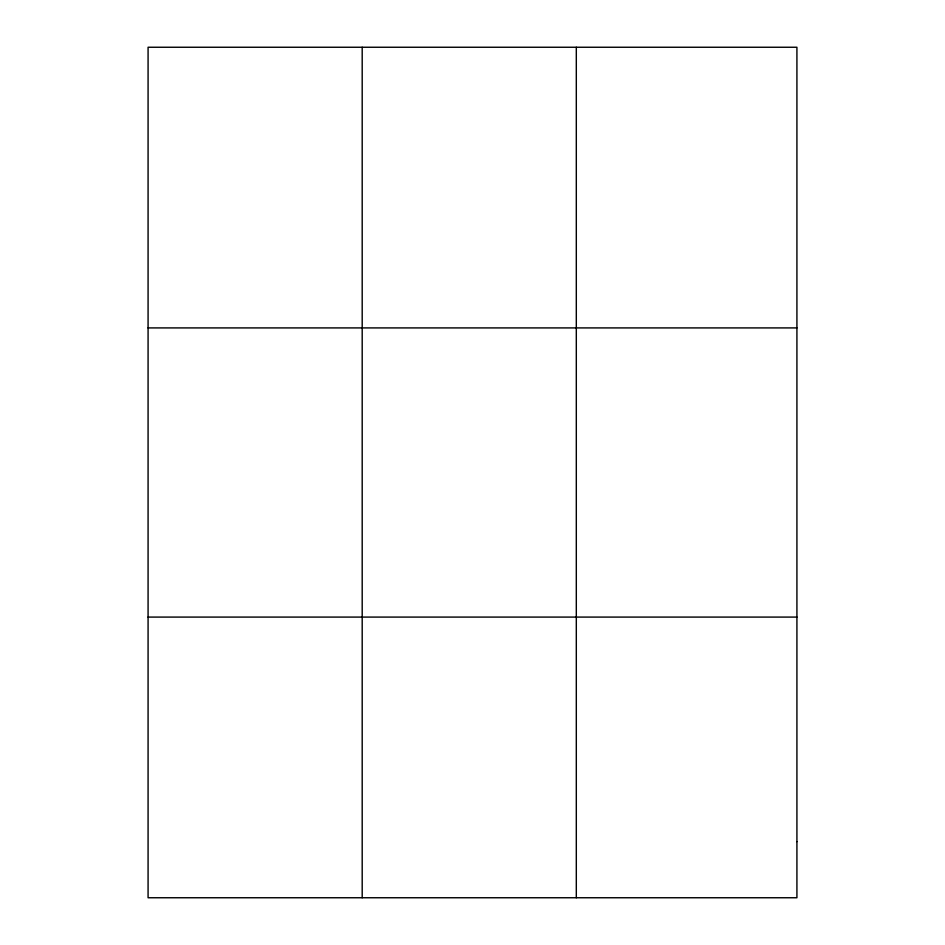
<?xml version="1.0" encoding="UTF-8"?>
<svg xmlns="http://www.w3.org/2000/svg" width="945" height="945" viewBox="0 0 945 945"><rect width="100%" height="100%" fill="white"/><g stroke="black" fill="none" stroke-linecap="round" stroke-linejoin="round"><path stroke-width="1.42" d="M362.195 897.75L362.195 47.25M576.308 897.75L576.308 47.25M148.081 327.915L796.918 327.915M148.081 617.085L796.918 617.085M796.918 841.617L796.918 897.75L148.081 897.75L148.081 47.25L796.918 47.25L796.918 841.617"/></g></svg>
